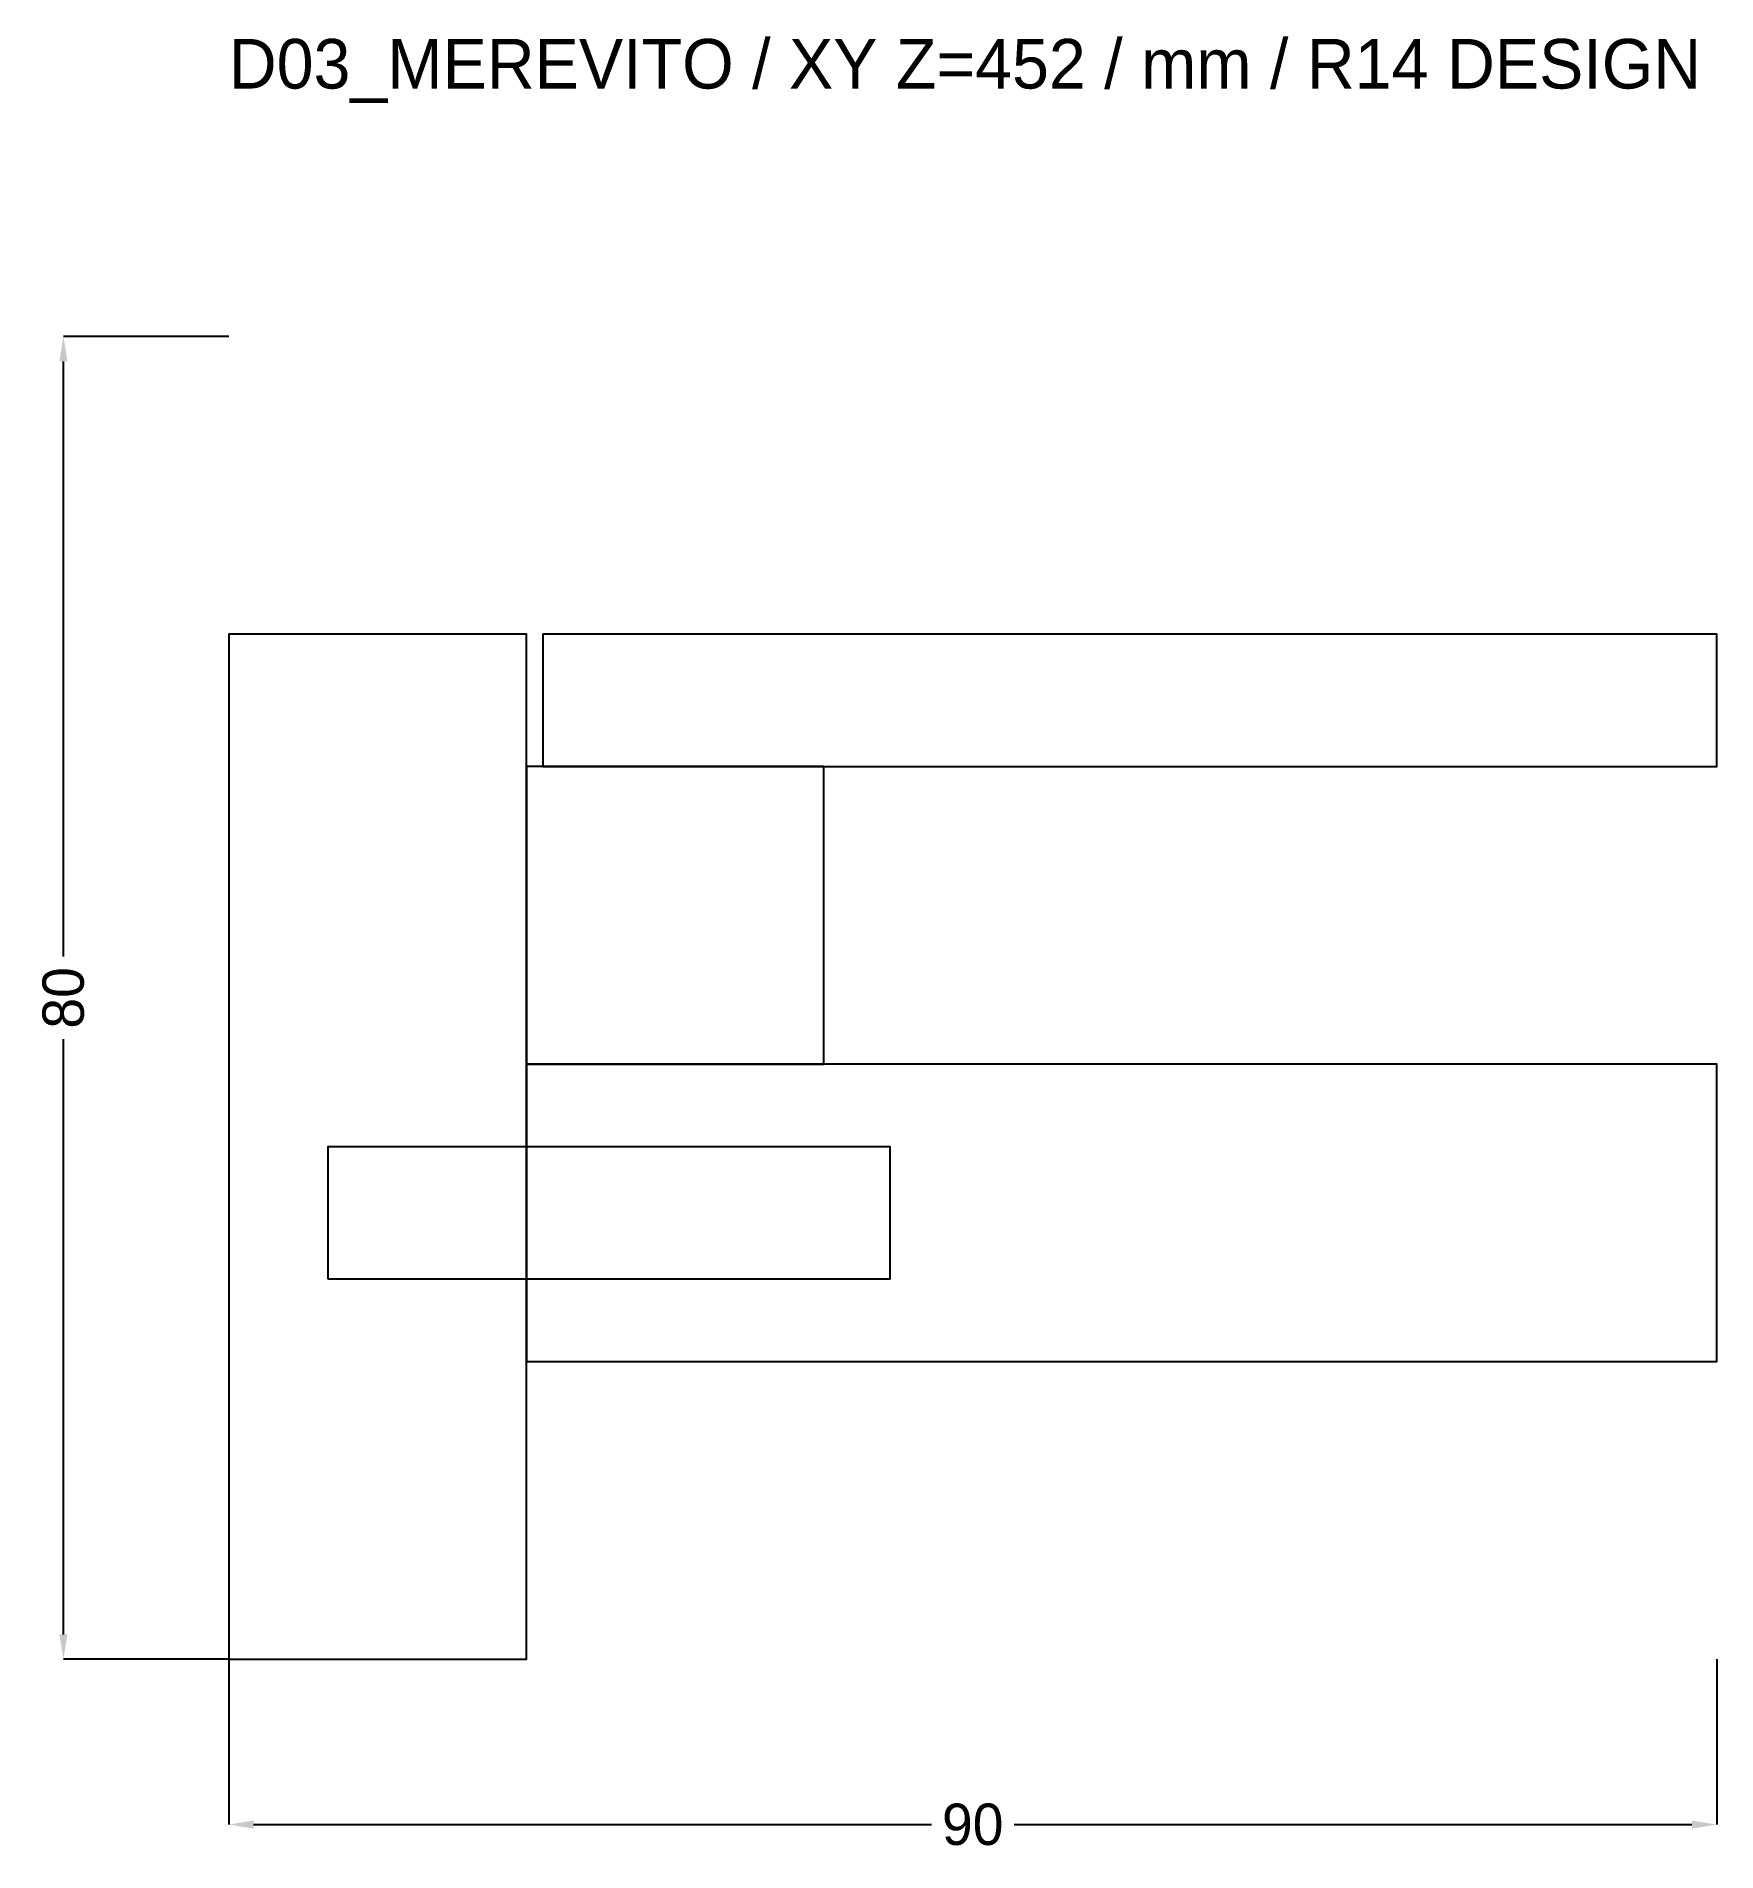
# Model space of a CAD drawing. Header units: millimetres. Extents: x -12 to 90, y 308 to 418.
import ezdxf

# ---------------------------------------------------------------- set-up
doc = ezdxf.new("R2010")
doc.units = ezdxf.units.MM
doc.layers.add('BORES', color=1, linetype='Continuous')
doc.layers.add('PARTS', color=7, linetype='Continuous')
doc.dimstyles.get("Standard").update_dxf_attribs({"dimtxt": 2.5, "dimasz": 2.5, "dimexe": 1.25, "dimexo": 0.625, "dimtad": 1, "dimcen": 2.5, "dimazin": 3, "dimtfac": 1, "dimtmove": 0, "dimatfit": 3})

# ---------------------------------------------------------------- blocks, each defined once
blk = doc.blocks.new('_CLOSEDFILLED')
at = {"color": 0, "linetype": 'BYBLOCK'}
blk.add_solid([(-1, 0.164), (0, 0), (-1, -0.164)], dxfattribs=at)
blk = doc.blocks.new('*D1')
for p, q in [((0, 320), (0, 310)), ((90, 320), (90, 310)), ((1.5, 310), (42.5, 310)), ((47.5, 310), (88.5, 310))]:
    blk.add_line(p, q)
at = {"layer": 'Defpoints'}
for p in [(0, 320), (90, 320), (0, 310)]:
    blk.add_point(p, dxfattribs=at)
at = {"xscale": 1.5, "yscale": 1.5, "rotation": 180}
blk.add_blockref('_CLOSEDFILLED', (0, 310), dxfattribs=at)
at = {"xscale": 1.5, "yscale": 1.5}
blk.add_blockref('_CLOSEDFILLED', (90, 310), dxfattribs=at)
at = {"insert": (45, 310), "char_height": 2.5, "attachment_point": 5}
blk.add_mtext('90', dxfattribs=at)
blk = doc.blocks.new('*D2')
for p, q in [((0, 400), (-10, 400)), ((-10, 362.5), (-10, 398.5)), ((-10, 321.5), (-10, 357.5)), ((0, 320), (-10, 320))]:
    blk.add_line(p, q)
at = {"layer": 'Defpoints'}
for p in [(0, 400), (-10, 320), (0, 320)]:
    blk.add_point(p, dxfattribs=at)
at = {"xscale": 1.5, "yscale": 1.5}
for p, rotation in [((-10, 400), 90), ((-10, 320), 270)]:
    blk.add_blockref('_CLOSEDFILLED', p, dxfattribs=dict(at, rotation=rotation))
at = {"insert": (-10, 360), "char_height": 2.5, "attachment_point": 5, "rotation": 90}
blk.add_mtext('80', dxfattribs=at)

msp = doc.modelspace()

# ---------------------------------------------------------------- linework, layer by layer
at = {"layer": 'BORES'}
for points in [[(6, 343), (18, 343), (18, 351), (6, 351)], [(18, 343), (40, 343), (40, 351), (18, 351)]]:
    msp.add_lwpolyline(points, close=True, dxfattribs=at)
at = {"layer": 'PARTS'}
for points in [[(0, 320), (18, 320), (18, 382), (0, 382)], [(19, 374), (90, 374), (90, 382), (19, 382)], [(18, 356), (36, 356), (36, 374), (18, 374)], [(18, 338), (90, 338), (90, 356), (18, 356)]]:
    msp.add_lwpolyline(points, close=True, dxfattribs=at)

# ---------------------------------------------------------------- texts
msp.add_text('D03_MEREVITO / XY Z=452 / mm / R14 DESIGN', height=3).set_placement((0, 415))

# ---------------------------------------------------------------- dimensions: what is measured, and where the dimension line sits
dim = msp.add_linear_dim(base=(-10, 320), p1=(0, 320), p2=(0, 400), angle=90, dimstyle='Standard', override={"dimtxt": 2.5, "dimasz": 1.5})
dim.commit()
dim.dimension.update_dxf_attribs({"geometry": '*D2', "text_midpoint": (-10, 360)})
dim = msp.add_linear_dim(base=(0, 310), p1=(0, 320), p2=(90, 320), dimstyle='Standard', override={"dimtxt": 2.5, "dimasz": 1.5})
dim.commit()
dim.dimension.update_dxf_attribs({"geometry": '*D1', "text_midpoint": (45, 310)})

doc.saveas('drawing.dxf')
